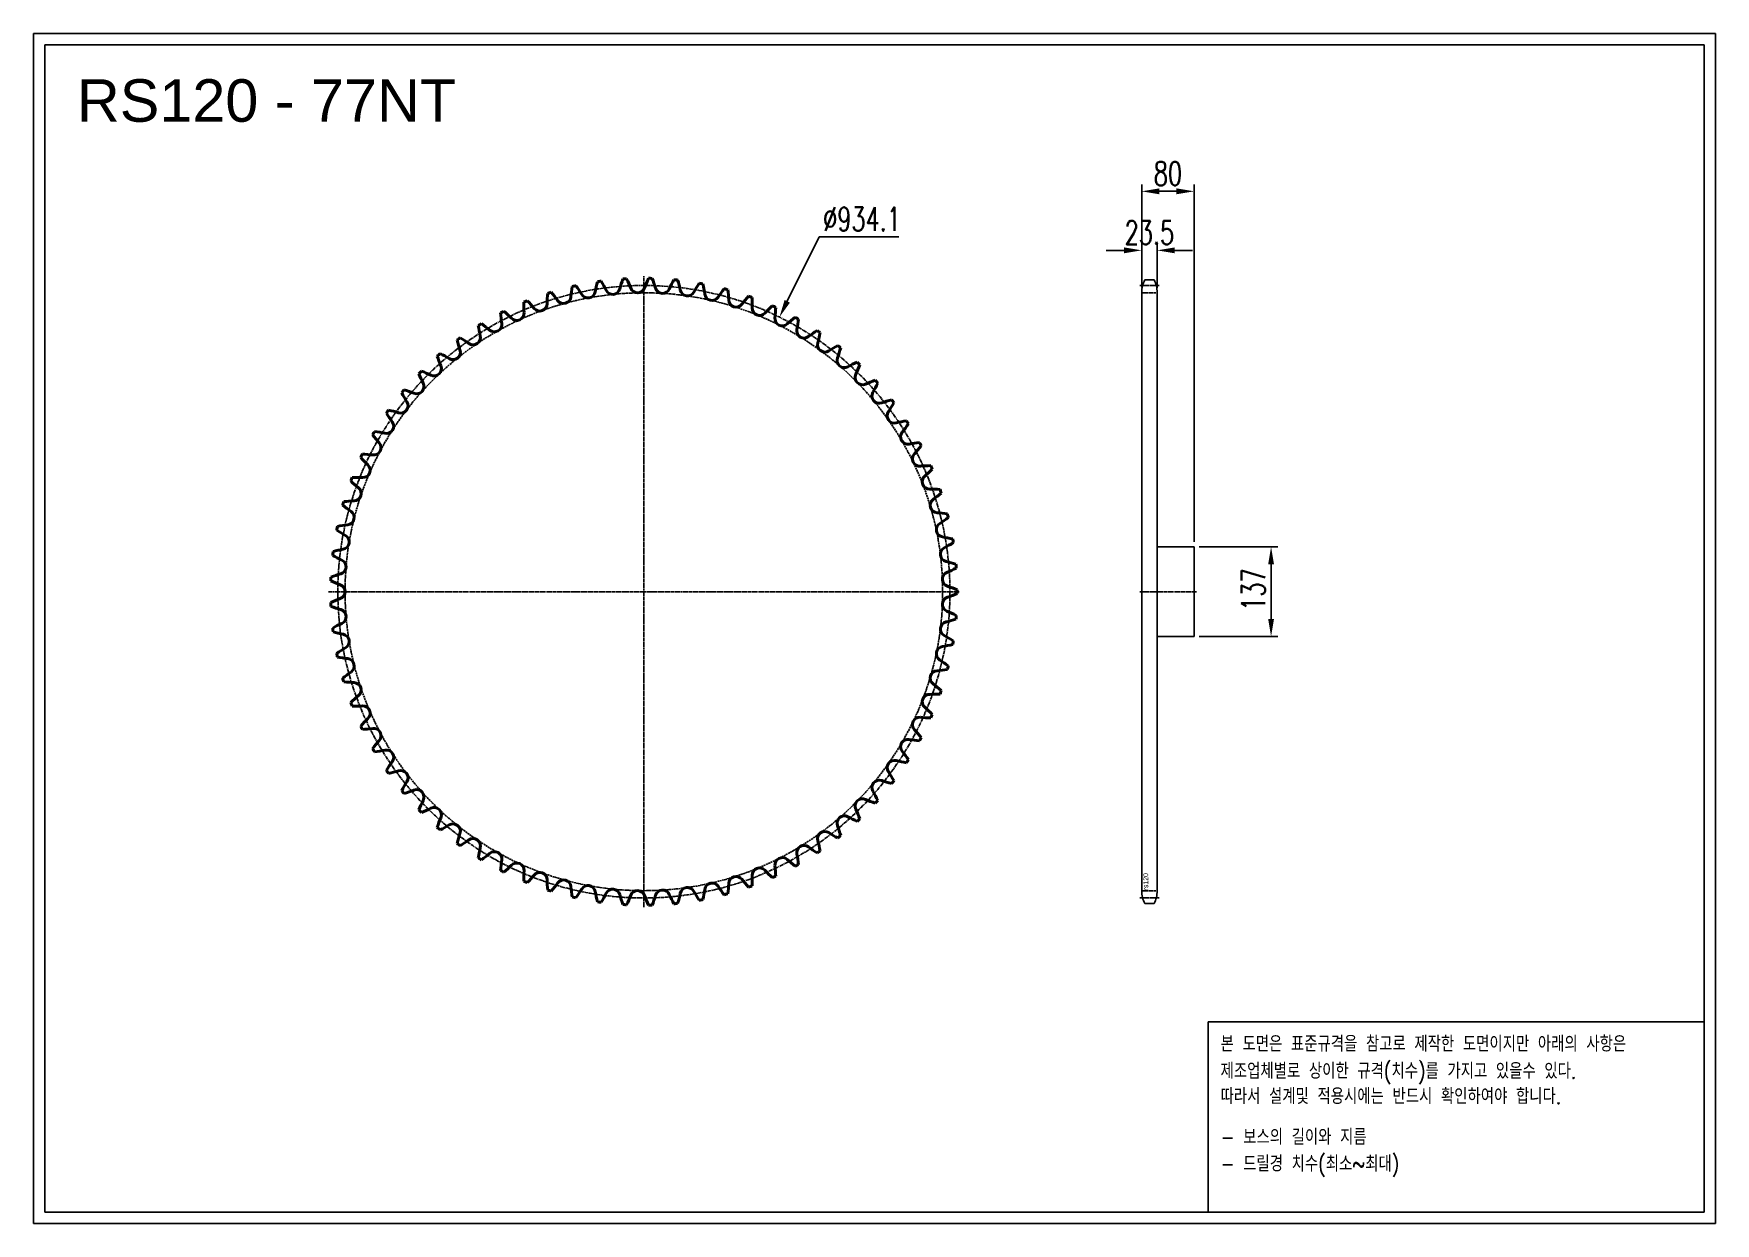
# Model space of a CAD drawing. Header units: millimetres. Extents: x -44335 to -41769, y 48101 to 49916.
import ezdxf

# ---------------------------------------------------------------- set-up
doc = ezdxf.new("R2010")
doc.units = ezdxf.units.MM
for name, pattern in [('AM_ISO02W050', [7.5, 6, -1.5]), ('AM_ISO02W050x2', [3.75, 3, -0.75]), ('AM_ISO08W050', [18, 12, -1.5, 3, -1.5]), ('AM_ISO08W050x2', [9, 6, -0.75, 1.5, -0.75])]:
    doc.linetypes.add(name, pattern=pattern)
for name, color, linetype, lineweight in [('AM_0N', 7, 'Continuous', 50), ('AM_3N', 6, 'AM_ISO02W050', 25), ('AM_7', 4, 'AM_ISO08W050', 25), ('AM_7N', 4, 'AM_ISO08W050', 25)]:
    doc.layers.add(name, color=color, linetype=linetype, lineweight=lineweight)
doc.layers.add('S-DIM', color=7, linetype='Continuous')
doc.styles.add('HAN', font='ROMANS.shx', dxfattribs={"width": 0.7, "bigfont": 'whgtxt.shx'})
doc.styles.add('HSG', font='SIMPLEX.shx', dxfattribs={"width": 0.7, "bigfont": 'HSG.shx'})
doc.styles.get("Standard").update_dxf_attribs({"font": 'arial.ttf'})
doc.dimstyles.new('APP50', dxfattribs={"dimscale": 15, "dimtxt": 2.4, "dimasz": 1.8, "dimexe": 0.7, "dimexo": 0.5, "dimgap": 0.6, "dimtad": 1, "dimtoh": 1, "dimdec": 1, "dimrnd": 0.01, "dimzin": 9, "dimdsep": 46, "dimtxsty": 'HSG', "dimcen": 0, "dimclrd": 1, "dimclre": 1, "dimclrt": 256, "dimazin": 2, "dimtp": 1, "dimtm": 1, "dimtfac": 0.5, "dimtdec": 1, "dimtofl": 0, "dimtmove": 0, "dimatfit": 3, "dimfxl": 0, "dimtvp": 1, "dimtolj": 2, "dimlwd": -1, "dimlwe": -1, "dimarcsym": 0})

# ---------------------------------------------------------------- blocks, each defined once
blk = doc.blocks.new('*D1')
at = {"layer": 'Defpoints', "color": 0, "transparency": 16777216}
for p in [(-42564.5, 49133), (-42564.5, 48996), (-42447.1, 48996)]:
    blk.add_point(p, dxfattribs=at)
at = {"layer": 'S-DIM', "color": 1, "transparency": 16777216}
for p, q in [((-42557, 49133), (-42436.6, 49133)), ((-42447.1, 49106), (-42447.1, 49023)), ((-42557, 48996), (-42436.6, 48996))]:
    blk.add_line(p, q, dxfattribs=at)
for points in [[(-42451.6, 49106), (-42442.6, 49106), (-42447.1, 49133)], [(-42451.6, 49023), (-42442.6, 49023), (-42447.1, 48996)]]:
    blk.add_solid(points, dxfattribs=at)
at = {"layer": 'S-DIM', "transparency": 16777216, "insert": (-42474.1, 49067.7), "char_height": 36, "attachment_point": 5, "rotation": 90, "style": 'HSG'}
blk.add_mtext('\\A2;137', dxfattribs=at)
blk = doc.blocks.new('*D2')
at = {"layer": 'Defpoints', "color": 0, "transparency": 16777216}
for p in [(-42621, 49585.1), (-42644.5, 49520.9), (-42621, 49520.4)]:
    blk.add_point(p, dxfattribs=at)
at = {"layer": 'S-DIM', "color": 1, "transparency": 16777216}
for p, q in [((-42671.5, 49585.1), (-42698.5, 49585.1)), ((-42644.5, 49528.4), (-42644.5, 49595.6)), ((-42621, 49527.9), (-42621, 49595.6)), ((-42594, 49585.1), (-42567, 49585.1))]:
    blk.add_line(p, q, dxfattribs=at)
for points in [[(-42671.5, 49589.6), (-42671.5, 49580.6), (-42644.5, 49585.1)], [(-42594, 49589.6), (-42594, 49580.6), (-42621, 49585.1)]]:
    blk.add_solid(points, dxfattribs=at)
at = {"layer": 'S-DIM', "transparency": 16777216, "insert": (-42632.7, 49612.1), "char_height": 36, "attachment_point": 5, "style": 'HSG'}
blk.add_mtext('\\A2;23.5', dxfattribs=at)
blk = doc.blocks.new('*D3')
at = {"layer": 'Defpoints', "color": 0, "transparency": 16777216}
for p in [(-42564.5, 49675.1), (-42644.5, 49520.9), (-42564.5, 49133)]:
    blk.add_point(p, dxfattribs=at)
at = {"layer": 'S-DIM', "color": 1, "transparency": 16777216}
for p, q in [((-42644.5, 49528.4), (-42644.5, 49685.6)), ((-42564.5, 49140.5), (-42564.5, 49685.6)), ((-42617.5, 49675.1), (-42591.5, 49675.1))]:
    blk.add_line(p, q, dxfattribs=at)
for points in [[(-42617.5, 49679.6), (-42617.5, 49670.6), (-42644.5, 49675.1)], [(-42591.5, 49679.6), (-42591.5, 49670.6), (-42564.5, 49675.1)]]:
    blk.add_solid(points, dxfattribs=at)
at = {"layer": 'S-DIM', "transparency": 16777216, "insert": (-42604.5, 49702.1), "char_height": 36, "attachment_point": 5, "style": 'HSG'}
blk.add_mtext('\\A2;80', dxfattribs=at)
blk = doc.blocks.new('notice1')
at = {"color": 4}
blk.add_lwpolyline([(-22142.12, 1735.9), (-22053.8, 1735.9), (-22053.8, 1702.07), (-22142.12, 1702.07)], close=True, dxfattribs=at)
at = {"color": 4, "style": 'HAN', "width": 0.8}
for s, p in [('본 도면은 표준규격을 참고로 제작한 도면이지만 아래의 사항은', (-22139.9, 1730.62)), ('제조업체별로 상이한 규격(치수)를 가지고 있을수 있다.', (-22139.9, 1725.78)), ('따라서 설계및 적용시에는 반드시 확인하여야 합니다.', (-22139.9, 1721.28)), ('- 보스의 길이와 지름', (-22139.9, 1714.03)), ('- 드릴경 치수(최소~최대)', (-22139.9, 1709.27))]:
    blk.add_text(s, height=2.7949, dxfattribs=at).set_placement(p)
blk = doc.blocks.new('*D5')
at = {"layer": 'Defpoints', "color": 0, "transparency": 16777216}
for p in [(-43197.3, 49483.2), (-43611, 48645.7)]:
    blk.add_point(p, dxfattribs=at)
at = {"layer": 'S-DIM', "color": 1, "linetype": 'ByBlock', "transparency": 16777216}
for p, q in [((-43136.7, 49605.8), (-43185.3, 49507.4)), ((-43014.9, 49605.8), (-43136.7, 49605.8))]:
    blk.add_line(p, q, dxfattribs=at)
at = {"layer": 'S-DIM', "color": 1, "transparency": 16777216}
blk.add_solid([(-43189.4, 49509.4), (-43181.3, 49505.4), (-43197.3, 49483.2)], dxfattribs=at)
at = {"layer": 'S-DIM', "transparency": 16777216, "insert": (-43071.3, 49632.8), "char_height": 36, "attachment_point": 5, "style": 'HSG'}
blk.add_mtext('\\A2;∅934.1', dxfattribs=at)

msp = doc.modelspace()

# ---------------------------------------------------------------- linework, layer by layer
for p, q in [((-42639.76, 49539.89), (-42625.73, 49539.89)), ((-42644.49, 49520.89), (-42644.49, 48607.98)), ((-42620.99, 49520.89), (-42620.99, 48607.98)), ((-42620.99, 49132.99), (-42564.49, 49132.99)), ((-42564.49, 49132.99), (-42564.49, 48995.99)), ((-42564.49, 48995.99), (-42620.99, 48995.99)), ((-42639.76, 48588.98), (-42625.73, 48588.98))]:
    msp.add_line(p, q)
for points in [[(-44335.31, 49915.58), (-41769.19, 49915.58), (-41769.19, 48101.15), (-44335.31, 48101.15)], [(-44318.03, 49898.3), (-41786.47, 49898.3), (-41786.47, 48118.43), (-44318.03, 48118.43)]]:
    msp.add_lwpolyline(points, close=True)
for centre, start, end in [((-42603.99, 49520.89), 152.02179, 180), ((-42661.49, 49520.89), 0, 27.97821), ((-42603.99, 48607.98), 180, 207.97821), ((-42661.49, 48607.98), 332.02179, 0)]:
    msp.add_arc(centre, 40.5, start, end)
at = {"layer": 'AM_0N'}
for centre, radius, start, end in [((-43305.62, 49494.41), 210.74, 170.30906, 174.61039), ((-43404.16, 49064.44), 478.08, 102.51197, 103.20232), ((-43679.51, 49409.07), 210.74, 31.1039, 35.40522), ((-43270.9, 49484.95), 210.74, 165.63374, 169.93506), ((-43404.16, 49064.44), 478.08, 97.83664, 98.52699), ((-43650.5, 49430.37), 210.74, 26.42857, 30.7299), ((-43451.73, 49529.16), 11.23, 206.42857, 345.25974), ((-43237.07, 49472.69), 210.74, 160.95841, 165.25974), ((-43404.16, 49064.44), 478.08, 93.16132, 93.85167), ((-43619.85, 49449.23), 210.74, 21.75325, 26.05457), ((-43413.69, 49531.5), 11.23, 201.75325, 340.58442), ((-43204.35, 49457.71), 210.74, 156.28309, 160.58442), ((-43404.16, 49064.44), 478.08, 88.486, 89.17634), ((-43587.77, 49465.53), 210.74, 17.07792, 21.37925), ((-43375.59, 49530.72), 11.23, 197.07792, 335.90909), ((-43172.96, 49440.11), 210.74, 151.60776, 155.90909), ((-43404.16, 49064.44), 478.08, 83.81067, 84.50102), ((-43554.47, 49479.16), 210.74, 12.4026, 16.70392), ((-43143.11, 49420.02), 210.74, 146.93244, 151.23377), ((-43404.16, 49064.44), 478.08, 79.13535, 79.82569), ((-43520.16, 49490.03), 210.74, 7.72727, 12.0286), ((-43114.99, 49397.56), 210.74, 142.25712, 146.55844), ((-43404.16, 49064.44), 478.08, 74.46002, 75.15037), ((-43404.16, 49064.44), 478.08, 111.86262, 112.55297), ((-43376.79, 49504.71), 210.74, 179.65971, 183.96104), ((-43731.84, 49359.76), 210.74, 40.45455, 44.75587), ((-43562.94, 49503.78), 11.23, 220.45455, 359.28571), ((-43340.99, 49501.01), 210.74, 174.98439, 179.28571), ((-43404.16, 49064.44), 478.08, 107.18729, 107.87764), ((-43706.68, 49385.49), 210.74, 35.77922, 40.08055), ((-43526.61, 49515.26), 11.23, 215.77922, 354.61039), ((-43489.45, 49523.74), 11.23, 211.1039, 349.93506), ((-43337.68, 49526.84), 11.23, 192.4026, 331.23377), ((-43300.21, 49519.88), 11.23, 187.72727, 326.55844), ((-43485.09, 49498.07), 210.74, 3.05195, 7.35327), ((-43263.44, 49509.89), 11.23, 183.05195, 321.88312), ((-43088.8, 49372.88), 210.74, 137.58179, 141.88312), ((-43404.16, 49064.44), 478.08, 69.7847, 70.47504), ((-43449.47, 49503.23), 210.74, 358.37662, 2.67795), ((-43064.71, 49346.15), 210.74, 132.90647, 137.20779), ((-43404.16, 49064.44), 478.08, 65.10937, 65.79972), ((-43404.16, 49064.44), 478.08, 116.53794, 117.22829), ((-43412.77, 49505.48), 210.74, 184.33504, 188.63636), ((-43754.82, 49332.07), 210.74, 45.12987, 49.4312), ((-43598.23, 49489.38), 11.23, 225.12987, 3.96104), ((-43227.59, 49496.94), 11.23, 178.37662, 317.20779), ((-43192.93, 49481.11), 11.23, 173.7013, 312.53247), ((-43413.56, 49505.46), 210.74, 353.7013, 358.00262), ((-43042.88, 49317.54), 210.74, 128.23114, 132.53247), ((-43404.16, 49064.44), 478.08, 60.43405, 61.12439), ((-43377.58, 49504.76), 210.74, 349.02597, 353.3273), ((-43404.16, 49064.44), 478.08, 125.88859, 126.57894), ((-43793.65, 49271.54), 210.74, 54.48052, 58.78185), ((-43664.69, 49452.2), 11.23, 234.48052, 13.31169), ((-43404.16, 49064.44), 478.08, 121.21327, 121.90361), ((-43448.69, 49503.31), 210.74, 189.01036, 193.31169), ((-43775.47, 49302.59), 210.74, 49.80519, 54.10652), ((-43632.22, 49472.14), 11.23, 229.80519, 8.63636), ((-43159.67, 49462.5), 11.23, 169.02597, 307.85714), ((-43023.45, 49287.25), 210.74, 123.55582, 127.85714), ((-43404.16, 49064.44), 478.08, 55.75872, 56.44907), ((-43341.78, 49501.13), 210.74, 344.35065, 348.65198), ((-43404.16, 49064.44), 478.08, 130.56392, 131.25426), ((-43519.4, 49490.24), 210.74, 198.36101, 202.66234), ((-43809.23, 49239.1), 210.74, 59.15584, 63.45717), ((-43695.43, 49429.67), 11.23, 239.15584, 17.98701), ((-43484.31, 49498.22), 210.74, 193.68569, 197.98701), ((-43128.04, 49441.25), 11.23, 164.35065, 303.18182), ((-43006.56, 49255.48), 210.74, 118.88049, 123.18182), ((-43306.39, 49494.59), 210.74, 339.67532, 343.97665), ((-43404.16, 49064.44), 478.08, 51.0834, 51.77374), ((-43404.16, 49064.44), 478.08, 135.23924, 135.92959), ((-43822.12, 49205.5), 210.74, 63.83117, 68.13249), ((-43724.23, 49404.72), 11.23, 243.83117, 22.66234), ((-43098.24, 49417.49), 11.23, 159.67532, 298.50649), ((-42992.31, 49222.43), 210.74, 114.20517, 118.50649), ((-43271.65, 49485.19), 210.74, 335, 339.30133), ((-43404.16, 49064.44), 478.08, 46.40807, 47.09842), ((-43404.16, 49064.44), 478.08, 139.91457, 140.60491), ((-43832.23, 49170.97), 210.74, 68.50649, 72.80782), ((-43750.9, 49377.5), 11.23, 248.50649, 27.33766), ((-43553.72, 49479.43), 210.74, 203.03634, 207.33766), ((-43070.48, 49391.38), 11.23, 155, 293.83117), ((-42980.8, 49188.34), 210.74, 109.52984, 113.83117), ((-43237.8, 49472.99), 210.74, 330.32468, 334.626), ((-43404.16, 49064.44), 478.08, 41.73275, 42.4231), ((-43775.26, 49348.19), 11.23, 253.18182, 32.01299), ((-43587.05, 49465.86), 210.74, 207.71166, 212.01299), ((-43044.95, 49363.09), 11.23, 150.32468, 289.15584), ((-42972.11, 49153.42), 210.74, 104.85452, 109.15584), ((-43205.05, 49458.07), 210.74, 325.64935, 329.95068), ((-43404.16, 49064.44), 478.08, 37.05742, 37.74777), ((-43797.16, 49317), 11.23, 257.85714, 36.68831), ((-43404.16, 49064.44), 478.08, 144.58989, 145.28024), ((-43619.16, 49449.62), 210.74, 212.38699, 216.68831), ((-43839.49, 49135.72), 210.74, 73.18182, 77.48314), ((-43021.8, 49332.82), 11.23, 145.64935, 284.48052), ((-42966.29, 49117.91), 210.74, 100.17919, 104.48052), ((-43404.16, 49064.44), 478.08, 32.3821, 33.07245), ((-43404.16, 49064.44), 478.08, 149.26522, 149.95556), ((-43649.84, 49430.81), 210.74, 217.06231, 221.36364), ((-43843.85, 49100), 210.74, 77.85714, 82.15847), ((-43001.19, 49300.76), 11.23, 140.97403, 279.80519), ((-43173.63, 49440.53), 210.74, 320.97403, 325.27535), ((-43404.16, 49064.44), 478.08, 153.94054, 154.63089), ((-43845.28, 49064.04), 210.74, 82.53247, 86.83379), ((-43816.44, 49284.13), 11.23, 262.53247, 41.36364), ((-42963.39, 49082.04), 210.74, 95.50387, 99.80519), ((-42983.27, 49267.13), 11.23, 136.2987, 275.12987), ((-43143.74, 49420.49), 210.74, 316.2987, 320.60003), ((-43404.16, 49064.44), 478.08, 27.70677, 28.39712), ((-43678.89, 49409.57), 210.74, 221.73763, 226.03896), ((-43832.97, 49249.79), 11.23, 267.20779, 46.03896), ((-42963.43, 49046.05), 210.74, 90.82854, 95.12987), ((-43115.59, 49398.07), 210.74, 311.62338, 315.9247), ((-43404.16, 49064.44), 478.08, 23.03145, 23.7218), ((-43404.16, 49064.44), 478.08, 158.61587, 159.30621), ((-43706.11, 49386.03), 210.74, 226.41296, 230.71429), ((-43843.78, 49028.09), 210.74, 87.20779, 91.50912), ((-43846.65, 49214.22), 11.23, 271.88312, 50.71429), ((-42968.15, 49232.15), 11.23, 131.62338, 270.45455), ((-42966.39, 49010.19), 210.74, 86.15322, 90.45455), ((-43404.16, 49064.44), 478.08, 18.35613, 19.04647), ((-43404.16, 49064.44), 478.08, 163.29119, 163.98154), ((-43731.31, 49360.34), 210.74, 231.08828, 235.38961), ((-43839.36, 48992.38), 210.74, 91.88312, 96.18444), ((-42955.93, 49196.05), 11.23, 126.94805, 265.77922), ((-43089.35, 49373.44), 210.74, 306.94805, 311.24938), ((-43857.39, 49177.66), 11.23, 276.55844, 55.38961), ((-42946.7, 49159.08), 11.23, 122.27273, 261.1039), ((-42972.27, 48974.69), 210.74, 81.47789, 85.77922), ((-43065.22, 49346.75), 210.74, 302.27273, 306.57405), ((-43404.16, 49064.44), 478.08, 13.6808, 14.37115), ((-43404.16, 49064.44), 478.08, 167.96651, 168.65686), ((-43754.34, 49332.69), 210.74, 235.76361, 240.06494), ((-43832.04, 48957.14), 210.74, 96.55844, 100.85977), ((-43865.11, 49140.34), 11.23, 281.23377, 60.06494), ((-42981.02, 48939.78), 210.74, 76.80257, 81.1039), ((-43404.16, 49064.44), 478.08, 9.00548, 9.69582), ((-43404.16, 49064.44), 478.08, 172.64184, 173.33219), ((-43775.04, 49303.26), 210.74, 240.43893, 244.74026), ((-43821.87, 48922.63), 210.74, 101.23377, 105.53509), ((-42940.5, 49121.48), 11.23, 117.5974, 256.42857), ((-43043.33, 49318.19), 210.74, 297.5974, 301.89873), ((-43808.92, 48889.05), 210.74, 105.90909, 110.21042), ((-43869.76, 49102.52), 11.23, 285.90909, 64.74026), ((-42937.4, 49083.49), 11.23, 112.92208, 251.75325), ((-42992.59, 48905.71), 210.74, 72.12725, 76.42857), ((-43023.85, 49287.93), 210.74, 292.92208, 297.2234), ((-43404.16, 49064.44), 478.08, 4.33015, 5.0205), ((-43404.16, 49064.44), 478.08, 177.31716, 178.00751), ((-43793.28, 49272.23), 210.74, 245.11426, 249.41558), ((-43871.32, 49064.44), 11.23, 290.58442, 69.41558), ((-43006.9, 48872.69), 210.74, 67.45192, 71.75325), ((-43404.16, 49064.44), 478.08, 359.65483, 0.34517), ((-43793.28, 48856.64), 210.74, 110.58442, 114.88574), ((-43404.16, 49064.44), 478.08, 181.99249, 182.68284), ((-43808.92, 49239.83), 210.74, 249.78958, 254.09091), ((-42937.4, 49045.38), 11.23, 108.24675, 247.07792), ((-43006.9, 49256.19), 210.74, 288.24675, 292.54808), ((-43775.04, 48825.62), 210.74, 115.25974, 119.56107), ((-43869.76, 49026.36), 11.23, 295.25974, 74.09091), ((-42940.5, 49007.4), 11.23, 103.57143, 242.4026), ((-42992.59, 49223.17), 210.74, 283.57143, 287.87275), ((-43023.85, 48840.95), 210.74, 62.7766, 67.07792), ((-43404.16, 49064.44), 478.08, 354.9795, 355.66985), ((-43404.16, 49064.44), 478.08, 186.66781, 187.35816), ((-43821.87, 49206.25), 210.74, 254.46491, 258.76623), ((-43865.11, 48988.54), 11.23, 299.93506, 78.76623), ((-43043.33, 48810.69), 210.74, 58.10127, 62.4026), ((-43404.16, 49064.44), 478.08, 350.30418, 350.99452), ((-43754.34, 48796.18), 210.74, 119.93506, 124.23639), ((-43404.16, 49064.44), 478.08, 191.34314, 192.03349), ((-43832.04, 49171.73), 210.74, 259.14023, 263.44156), ((-43857.39, 48951.22), 11.23, 304.61039, 83.44156), ((-42946.7, 48969.8), 11.23, 98.8961, 237.72727), ((-42981.02, 49189.1), 210.74, 278.8961, 283.19743), ((-43731.31, 48768.53), 210.74, 124.61039, 128.91172), ((-42955.93, 48932.83), 11.23, 94.22078, 233.05195), ((-42972.27, 49154.19), 210.74, 274.22078, 278.52211), ((-43065.22, 48782.12), 210.74, 53.42595, 57.72727), ((-43404.16, 49064.44), 478.08, 345.62885, 346.3192), ((-43404.16, 49064.44), 478.08, 196.01846, 196.70881), ((-43839.36, 49136.5), 210.74, 263.81556, 268.11688), ((-43846.65, 48914.65), 11.23, 309.28571, 88.11688), ((-43089.35, 48755.43), 210.74, 48.75062, 53.05195), ((-43404.16, 49064.44), 478.08, 340.95353, 341.64387), ((-43706.11, 48742.85), 210.74, 129.28571, 133.58704), ((-43404.16, 49064.44), 478.08, 200.69379, 201.38413), ((-43843.78, 49100.79), 210.74, 268.49088, 272.79221), ((-43832.97, 48879.08), 11.23, 313.96104, 92.79221), ((-42968.15, 48896.73), 11.23, 89.54545, 228.37662), ((-43115.59, 48730.8), 210.74, 44.0753, 48.37662), ((-42966.39, 49118.69), 210.74, 269.54545, 273.84678), ((-43678.89, 48719.31), 210.74, 133.96104, 138.26237), ((-43404.16, 49064.44), 478.08, 205.36911, 206.05946), ((-42983.27, 48861.75), 11.23, 84.87013, 223.7013), ((-42963.43, 49082.83), 210.74, 264.87013, 269.17146), ((-43404.16, 49064.44), 478.08, 336.2782, 336.96855), ((-43845.28, 49064.83), 210.74, 273.16621, 277.46753), ((-43649.84, 48698.07), 210.74, 138.63636, 142.93769), ((-43816.44, 48844.75), 11.23, 318.63636, 97.46753), ((-43001.19, 48828.12), 11.23, 80.19481, 219.02597), ((-42963.39, 49046.84), 210.74, 260.19481, 264.49613), ((-43143.74, 48708.39), 210.74, 39.39997, 43.7013), ((-43404.16, 49064.44), 478.08, 331.60288, 332.29323), ((-43404.16, 49064.44), 478.08, 210.04444, 210.73478), ((-43843.85, 49028.88), 210.74, 277.84153, 282.14286), ((-43797.16, 48811.88), 11.23, 323.31169, 102.14286), ((-43173.63, 48688.35), 210.74, 34.72465, 39.02597), ((-43404.16, 49064.44), 478.08, 326.92755, 327.6179), ((-43619.16, 48679.26), 210.74, 143.31169, 147.61301), ((-43404.16, 49064.44), 478.08, 214.71976, 215.41011), ((-43839.49, 48993.16), 210.74, 282.51686, 286.81818), ((-43775.26, 48780.68), 11.23, 327.98701, 106.81818), ((-43021.8, 48796.06), 11.23, 75.51948, 214.35065), ((-43205.05, 48670.81), 210.74, 30.04932, 34.35065), ((-42966.29, 49010.97), 210.74, 255.51948, 259.82081), ((-43587.05, 48663.02), 210.74, 147.98701, 152.28834), ((-43404.16, 49064.44), 478.08, 219.39509, 220.08543), ((-43832.23, 48957.91), 210.74, 287.19218, 291.49351), ((-43750.9, 48751.38), 11.23, 332.66234, 111.49351), ((-43044.95, 48765.78), 11.23, 70.84416, 209.67532), ((-43237.8, 48655.89), 210.74, 25.374, 29.67532), ((-42972.11, 48975.46), 210.74, 250.84416, 255.14548), ((-43404.16, 49064.44), 478.08, 322.25223, 322.94258), ((-43553.72, 48649.45), 210.74, 152.66234, 156.96366), ((-43404.16, 49064.44), 478.08, 224.07041, 224.76076), ((-43822.12, 48923.37), 210.74, 291.86751, 296.16883), ((-43724.23, 48724.16), 11.23, 337.33766, 116.16883), ((-43070.48, 48737.5), 11.23, 66.16883, 205), ((-43271.65, 48643.69), 210.74, 20.69867, 25), ((-42980.8, 48940.54), 210.74, 246.16883, 250.47016), ((-43404.16, 49064.44), 478.08, 317.5769, 318.26725), ((-43519.4, 48638.64), 210.74, 157.33766, 161.63899), ((-43404.16, 49064.44), 478.08, 228.74574, 229.43608), ((-43809.23, 48889.78), 210.74, 296.54283, 300.84416), ((-43695.43, 48699.2), 11.23, 342.01299, 120.84416), ((-43098.24, 48711.39), 11.23, 61.49351, 200.32468), ((-43306.39, 48634.29), 210.74, 16.02335, 20.32468), ((-42992.31, 48906.44), 210.74, 241.49351, 245.79483), ((-43404.16, 49064.44), 478.08, 312.90158, 313.59193), ((-43484.31, 48630.66), 210.74, 162.01299, 166.31431), ((-43404.16, 49064.44), 478.08, 233.42106, 234.11141), ((-43793.65, 48857.34), 210.74, 301.21815, 305.51948), ((-43664.69, 48676.68), 11.23, 346.68831, 125.51948), ((-43128.04, 48687.63), 11.23, 56.81818, 195.64935), ((-43341.78, 48627.75), 210.74, 11.34802, 15.64935), ((-43006.56, 48873.4), 210.74, 236.81818, 241.11951), ((-43404.16, 49064.44), 478.08, 308.22626, 308.9166), ((-43448.69, 48625.57), 210.74, 166.68831, 170.98964), ((-43404.16, 49064.44), 478.08, 238.09639, 238.78673), ((-43775.47, 48826.28), 210.74, 305.89348, 310.19481), ((-43632.22, 48656.73), 11.23, 351.36364, 130.19481), ((-43412.77, 48623.4), 210.74, 171.36364, 175.66496), ((-43192.93, 48647.77), 11.23, 47.46753, 186.2987), ((-43042.88, 48811.34), 210.74, 227.46753, 231.76886), ((-43159.67, 48666.37), 11.23, 52.14286, 190.97403), ((-43377.58, 48624.12), 210.74, 6.6727, 10.97403), ((-43023.45, 48841.63), 210.74, 232.14286, 236.44418), ((-43404.16, 49064.44), 478.08, 303.55093, 304.24128), ((-43404.16, 49064.44), 478.08, 242.77171, 243.46206), ((-43754.82, 48796.81), 210.74, 310.5688, 314.87013), ((-43598.23, 48639.5), 11.23, 356.03896, 134.87013), ((-43376.79, 48624.17), 210.74, 176.03896, 180.34029), ((-43731.84, 48769.12), 210.74, 315.24413, 319.54545), ((-43562.94, 48625.1), 11.23, 0.71429, 139.54545), ((-43263.44, 48618.99), 11.23, 38.11688, 176.94805), ((-43449.47, 48625.65), 210.74, 357.32205, 1.62338), ((-43227.59, 48631.94), 11.23, 42.79221, 181.62338), ((-43064.71, 48782.73), 210.74, 222.79221, 227.09353), ((-43404.16, 49064.44), 478.08, 294.20028, 294.89063), ((-43413.56, 48623.42), 210.74, 1.99738, 6.2987), ((-43404.16, 49064.44), 478.08, 298.87561, 299.56595), ((-43404.16, 49064.44), 478.08, 247.44703, 248.13738), ((-43340.99, 48627.86), 210.74, 180.71429, 185.01561), ((-43404.16, 49064.44), 478.08, 252.12236, 252.81271), ((-43706.68, 48743.39), 210.74, 319.91945, 324.22078), ((-43526.61, 48613.62), 11.23, 5.38961, 144.22078), ((-43305.62, 48634.47), 210.74, 185.38961, 189.69094), ((-43679.51, 48719.8), 210.74, 324.59478, 328.8961), ((-43489.45, 48605.14), 11.23, 10.06494, 148.8961), ((-43270.9, 48643.93), 210.74, 190.06494, 194.36626), ((-43650.5, 48698.51), 210.74, 329.2701, 333.57143), ((-43451.73, 48599.71), 11.23, 14.74026, 153.57143), ((-43237.07, 48656.19), 210.74, 194.74026, 199.04159), ((-43413.69, 48597.38), 11.23, 19.41558, 158.24675), ((-43375.59, 48598.16), 11.23, 24.09091, 162.92208), ((-43172.96, 48688.76), 210.74, 204.09091, 208.39224), ((-43554.47, 48649.71), 210.74, 343.29608, 347.5974), ((-43337.68, 48602.04), 11.23, 28.76623, 167.5974), ((-43143.11, 48708.86), 210.74, 208.76623, 213.06756), ((-43520.16, 48638.84), 210.74, 347.9714, 352.27273), ((-43300.21, 48609), 11.23, 33.44156, 172.27273), ((-43114.99, 48731.32), 210.74, 213.44156, 217.74288), ((-43404.16, 49064.44), 478.08, 284.84963, 285.53998), ((-43485.09, 48630.8), 210.74, 352.64673, 356.94805), ((-43088.8, 48756), 210.74, 218.11688, 222.41821), ((-43404.16, 49064.44), 478.08, 289.52496, 290.2153), ((-43404.16, 49064.44), 478.08, 256.79768, 257.48803), ((-43404.16, 49064.44), 478.08, 261.47301, 262.16336), ((-43404.16, 49064.44), 478.08, 266.14833, 266.83868), ((-43619.85, 48679.65), 210.74, 333.94543, 338.24675), ((-43204.35, 48671.17), 210.74, 199.41558, 203.71691), ((-43404.16, 49064.44), 478.08, 270.82366, 271.514), ((-43587.77, 48663.35), 210.74, 338.62075, 342.92208), ((-43404.16, 49064.44), 478.08, 275.49898, 276.18933), ((-43404.16, 49064.44), 478.08, 280.17431, 280.86465)]:
    msp.add_arc(centre, radius, start, end, dxfattribs=at)
at = {"layer": 'AM_3N', "linetype": 'AM_ISO02W050x2'}
for p, q in [((-42644.49, 49520.37), (-42620.99, 49520.37)), ((-42644.49, 48608.51), (-42620.99, 48608.51))]:
    msp.add_line(p, q, dxfattribs=at)
msp.add_circle((-43404.16, 49064.44), 455.93, dxfattribs=at)
at = {"layer": 'AM_7', "linetype": 'AM_ISO08W050x2'}
for p, q in [((-42647.49, 49531.48), (-42617.99, 49531.48)), ((-42647.49, 49064.49), (-42561.06, 49064.49)), ((-42647.49, 48597.4), (-42617.99, 48597.4))]:
    msp.add_line(p, q, dxfattribs=at)
msp.add_circle((-43404.16, 49064.44), 467.04, dxfattribs=at)
at = {"layer": 'AM_7N', "linetype": 'AM_ISO08W050x2'}
for p, q in [((-43404.16, 48583.35), (-43404.16, 49545.52)), ((-43885.25, 49064.44), (-42923.08, 49064.44))]:
    msp.add_line(p, q, dxfattribs=at)

# ---------------------------------------------------------------- block references
at = {"xscale": 8.568015886756081, "yscale": 8.568015886756081, "zscale": 8.568015886756081}
msp.add_blockref('notice1', (147170.82, 33535.09), dxfattribs=at)

# ---------------------------------------------------------------- texts
msp.add_text('RS120 - 77NT', height=64.8011).set_placement((-44269.22, 49781.22))
msp.add_text('rs120', height=7.5, rotation=90).set_placement((-42634.65, 48609.09))

# ---------------------------------------------------------------- dimensions: what is measured, and where the dimension line sits
at = {"layer": 'S-DIM'}
dim = msp.add_linear_dim(base=(-42564.49, 49675.07), p1=(-42644.49, 49520.89), p2=(-42564.49, 49132.99), dimstyle='APP50', dxfattribs=at)
dim.commit()
dim.dimension.update_dxf_attribs({"geometry": '*D3', "text_midpoint": (-42604.49, 49702.07)})
dim = msp.add_diameter_dim_2p(p1=(-43611.02, 48645.71), p2=(-43197.3, 49483.17), dimstyle='APP50', override={"dimarcsym": 1}, dxfattribs=at)
dim.commit()
dim.dimension.update_dxf_attribs({"geometry": '*D5', "text_midpoint": (-43071.3, 49605.85), "dimtype": 131})
dim = msp.add_linear_dim(base=(-42620.99, 49585.07), p1=(-42644.49, 49520.89), p2=(-42620.99, 49520.37), dimstyle='APP50', dxfattribs=at)
dim.commit()
dim.dimension.update_dxf_attribs({"geometry": '*D2', "text_midpoint": (-42632.74, 49585.07), "dimtype": 128})
dim = msp.add_linear_dim(base=(-42447.08, 48995.99), p1=(-42564.49, 49132.99), p2=(-42564.49, 48995.99), angle=90, dimstyle='APP50', dxfattribs=at)
dim.commit()
dim.dimension.update_dxf_attribs({"geometry": '*D1', "text_midpoint": (-42447.08, 49067.72), "dimtype": 128})

doc.saveas('drawing.dxf')
